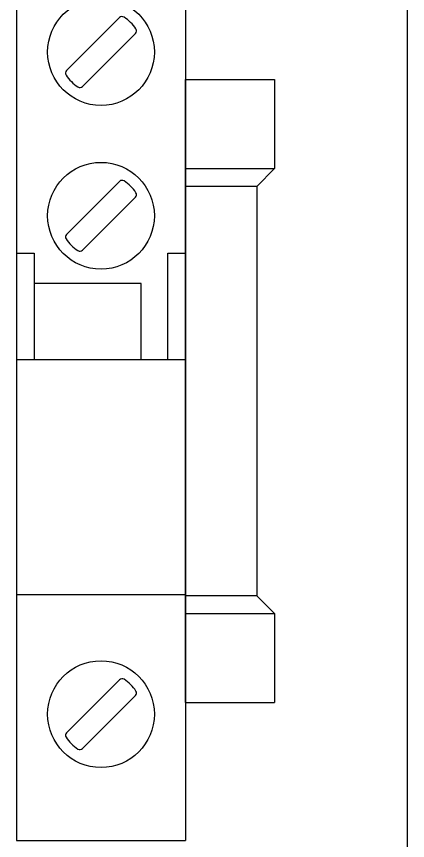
# Model space of a CAD drawing. Header units: millimetres. Extents: x 44190 to 77260, y -67199 to -50358.
# Drawn here: x 58395.75 to 58417.72, y -56371.52 to -56325.22 of the extents above; entities that cross this region are included whole.
import ezdxf

# ---------------------------------------------------------------- set-up
doc = ezdxf.new("R2010")
doc.units = ezdxf.units.MM
doc.header["$LTSCALE"] = 3
doc.layers.add('1', color=3, linetype='Continuous')

# ---------------------------------------------------------------- blocks, each defined once
blk = doc.blocks.new('*U79')
at = {"layer": '1', "color": 7}
for p, q in [((26.958, 67.2063), (26.958, 16.7063)), ((36.458, 67.2063), (36.458, 16.7063)), ((29.7738, 59.961), (32.7533, 62.9406)), ((30.6627, 59.0721), (33.6423, 62.0516)), ((36.458, 59.4563), (41.458, 59.4563)), ((36.458, 24.4563), (36.458, 59.4563)), ((41.458, 59.4563), (41.458, 54.4563)), ((36.458, 54.4563), (41.458, 54.4563)), ((41.458, 54.4563), (40.458, 53.4563)), ((29.7738, 50.761), (32.7533, 53.7406)), ((40.458, 53.4563), (36.458, 53.4563)), ((40.458, 53.4563), (40.458, 30.4563)), ((30.6627, 49.8721), (33.6423, 52.8516)), ((26.958, 49.7063), (27.958, 49.7063)), ((27.958, 49.7063), (27.958, 43.7063)), ((35.458, 43.7063), (35.458, 49.7063)), ((35.458, 49.7063), (36.458, 49.7063)), ((33.958, 48.0063), (27.958, 48.0063)), ((33.958, 43.7063), (33.958, 48.0063)), ((36.458, 43.7063), (26.958, 43.7063)), ((36.458, 30.5063), (26.958, 30.5063)), ((40.458, 30.4563), (36.458, 30.4563)), ((40.458, 30.4563), (41.458, 29.4563)), ((36.458, 29.4563), (41.458, 29.4563)), ((41.458, 29.4563), (41.458, 24.4563)), ((29.7738, 22.761), (32.7533, 25.7406)), ((30.6627, 21.8721), (33.6423, 24.8516)), ((36.458, 24.4563), (41.458, 24.4563)), ((26.958, 16.7063), (36.458, 16.7063))]:
    blk.add_line(p, q, dxfattribs=at)
for centre in [(31.708, 61.0063), (31.708, 51.8063), (31.708, 23.8063)]:
    blk.add_circle(centre, 3, dxfattribs=at)
for centre, radius, start, end in [((32.8947, 62.7992), 0.2, 56.4992, 135), ((31.708, 61.0063), 2.35, 33.5008, 56.4992), ((33.5009, 62.193), 0.2, 315, 33.5008), ((29.9152, 59.8196), 0.2, 135, 213.5008), ((31.708, 61.0063), 2.35, 213.5008, 236.4992), ((30.5213, 59.2135), 0.2, 236.4992, 315), ((32.8947, 53.5992), 0.2, 56.4992, 135), ((31.708, 51.8063), 2.35, 33.5008, 56.4992), ((33.5009, 52.993), 0.2, 315, 33.5008), ((29.9152, 50.6196), 0.2, 135, 213.5008), ((31.708, 51.8063), 2.35, 213.5008, 236.4992), ((30.5213, 50.0135), 0.2, 236.4992, 315), ((32.8947, 25.5992), 0.2, 56.4992, 135), ((31.708, 23.8063), 2.35, 33.5008, 56.4992), ((33.5009, 24.993), 0.2, 315, 33.5008), ((29.9152, 22.6196), 0.2, 135, 213.5008), ((31.708, 23.8063), 2.35, 213.5008, 236.4992), ((30.5213, 22.0135), 0.2, 236.4992, 315)]:
    blk.add_arc(centre, radius, start, end, dxfattribs=at)

msp = doc.modelspace()

# ---------------------------------------------------------------- linework, layer by layer
msp.add_lwpolyline([(58317.722, -56430.244), (58417.722, -56430.244), (58417.722, -56270.244), (58317.722, -56270.244)], close=True)

# ---------------------------------------------------------------- block references
msp.add_blockref('*U79', (58368.789, -56388.229))

doc.saveas('drawing.dxf')
